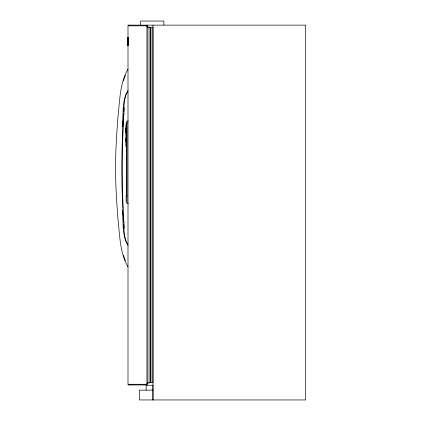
<?xml version="1.0" encoding="UTF-8"?>
<svg xmlns="http://www.w3.org/2000/svg" width="421" height="421" viewBox="0 0 421 421"><rect width="100%" height="100%" fill="white"/><g stroke="black" fill="none" stroke-linecap="round" stroke-linejoin="round"><path stroke-width="0.63" d="M152.955 25.139L152.955 399.95L152.955 385.231L146.14 385.231L146.15 390.33M128.868 25.528L128.91 25.139M129.273 25.528L129.268 25.139A0.974 0.968 0 0 0 128.742 25.286L128.51 25.528M123.532 114.291C121.674 145.587 121.106 176.962 122.853 208.274M122.201 126.921C123.8 114.801 121.39 101.229 128 90.394M122.727 125.09L122.932 121.437M124.348 107.629C121.58 147.808 121.58 188.129 124.348 228.308M123.158 117.785L123.427 113.528M123.564 111.702L123.921 106.834M123.979 106.234L124.579 100.23L126.074 94.388L127.837 91.394M147.034 384.273L147.034 384.957L128.863 384.957L128 384.273L128 25.823L128.326 25.286A1 1 0 0 1 128.863 25.139L305.604 25.139L305.604 399.95L139.33 399.95L139.33 390.135L152.955 390.135M125.853 124.753L125.879 146.45M123.421 80.79L125.353 75.238M128 69.086C119.896 82.942 119.906 99.477 118.154 114.975C116.617 132.599 115.707 150.281 115.396 167.968C115.707 185.656 116.617 203.338 118.154 220.962C119.911 236.46 119.89 252.995 128 266.851M126.221 121.964L126.042 123.464L127.005 123.464M147.034 383.584L148.024 382.899M150.492 382.552L149.997 382.899L147.939 382.899L146.934 383.584M128 25.823L146.934 25.823M146.934 26.512L147.939 27.197L149.997 27.197L150.492 27.544M150.45 27.886L150.981 27.886M128 37.569L127.489 37.569L127.489 45.321L128 45.321M127.489 37.606L128 37.606M127.489 37.679L128 37.679M127.489 37.753L128 37.79M127.489 37.858L128 37.858M127.489 37.958L128 37.985M127.489 38.095L128 38.095M127.489 38.164L128 38.174M127.489 38.19L128 38.195M127.489 38.295L128 38.295M127.489 38.443L128 38.427M127.489 38.522L128 38.458M127.489 38.595L128 38.616M127.489 38.658L128 38.679M127.489 38.748L128 38.779M127.489 38.895L128 38.895M127.489 39.042L128 39.042M127.489 39.153L128 39.153M127.489 39.279L128 39.279M127.489 39.385L128 39.358M127.489 39.442L128 39.421M128 39.658L127.489 39.653L128 39.711M127.489 39.795L128 39.769M127.489 39.927L128 39.927M127.489 39.979L128 39.984M127.489 40.053L128 40.042M127.489 40.305L128 40.369M127.489 40.379L128 40.432M127.489 40.469L128 40.511M127.489 40.574L128 40.637M127.489 40.726L128 40.716M127.489 40.805L128 40.811M127.489 40.853L128 40.842M127.489 40.926L128 40.979M127.489 41.053L128 41.063L127.489 41.132M127.489 41.237L128 41.247M127.489 41.305L128 41.326M127.489 41.379L128 41.411L127.489 41.447M127.489 41.59L128 41.521M127.489 41.658L128 41.632M127.489 41.705L128 41.768M127.489 41.816L128 41.832M127.489 41.874L128 41.874M127.489 41.989L128 42.011L127.489 42.079M127.489 42.168L128 42.205L127.489 42.226M127.489 42.332L128 42.374M127.489 42.479L128 42.479L127.489 42.553M127.489 42.637L128 42.621M127.489 42.705L128 42.689M127.489 42.826L128 42.8M127.489 42.916L128 42.9M127.489 42.947L128 42.953M127.489 43.047L128 43.026M127.489 43.131L128 43.131M127.489 43.195L128 43.247M127.489 43.295L128 43.31M127.489 43.4L128 43.4M127.489 43.463L128 43.463M127.489 43.563L128 43.563M127.489 43.631L128 43.631M127.489 43.742L128 43.742M127.489 43.858L128 43.858M127.489 44L128 44M127.489 44.147L128 44.116M128 44.216L127.489 44.216L128 44.305M127.489 44.331L128 44.379M127.489 44.426L128 44.447M127.489 44.51L128 44.51M127.489 44.642L128 44.6M127.489 44.715L128 44.731M127.489 44.81L128 44.81M127.489 44.91L128 44.879M127.489 44.968L128 44.968M128 45.036L127.489 45.105L128 45.142M127.489 45.215L128 45.284M128.316 121.064L127 121.064L127 203.464L128.316 203.464M127.005 196.012L126.042 196.012L126.221 202.312M150.45 382.21L150.981 382.21M128 384.273L146.934 384.273M147.034 26.512L148.024 27.197M128.51 384.568L129.336 384.957L129.273 384.568M128.9 384.941L128.868 384.568M127.837 244.543L126.074 241.549L124.579 235.707L123.979 229.703M128 245.543C121.39 234.708 123.8 221.13 122.201 209.016M123.421 255.142L125.353 260.699M123.564 224.23L123.921 229.103M123.158 218.146L123.427 222.404M122.727 210.842L122.932 214.494M123.174 214.963L123.532 221.641M163.858 25.139L163.858 21.05L140.693 21.05L140.693 25.139M147.939 27.197L147.939 382.899M147.034 25.139L147.034 25.823M146.934 25.139L146.934 384.957M126.674 123.464L126.674 196.012M125.832 128.063L125.832 133.031M125.832 138.414L125.832 142.04M150.45 382.552L149.944 382.899L149.944 27.197L150.45 27.544L150.45 382.552M152.955 27.544L150.95 27.544L150.95 382.552L152.955 382.552L152.955 27.544M128 40.184L127.489 40.179L128 40.211"/></g></svg>
